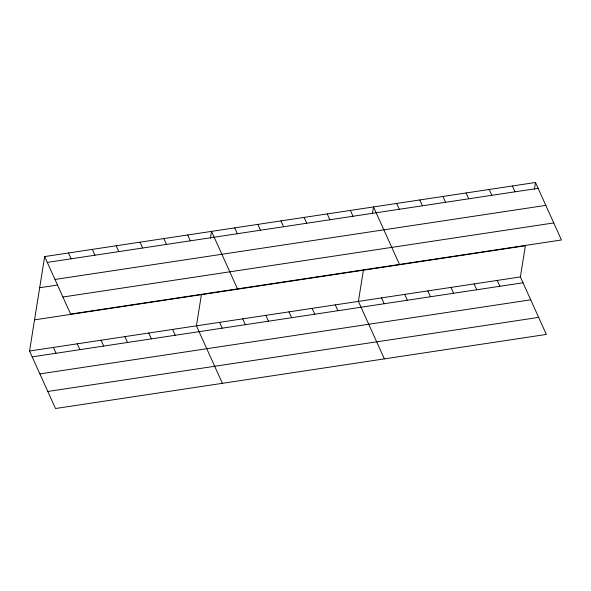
<?xml version="1.0" encoding="UTF-8"?>
<svg xmlns="http://www.w3.org/2000/svg" width="591" height="591" viewBox="0 0 591 591"><rect width="100%" height="100%" fill="white"/><g stroke="black" fill="none" stroke-linecap="round" stroke-linejoin="round"><path stroke-width="0.89" d="M34.537 319.849L525.369 245.767L520.383 276.935L546.343 334.432L55.51 408.514L29.55 351.017L44.657 256.568L535.49 182.486L561.45 239.983L70.617 314.065L44.657 256.568M201.42 294.665L196.434 325.833L222.393 383.33M210.433 238.306L211.541 231.376L237.501 288.873M363.391 270.213L358.405 301.388L384.364 358.877M372.411 213.861L373.519 206.931L399.479 264.428M534.382 189.408L535.49 182.486M47.295 262.404L538.128 188.322M54.993 279.454L545.825 205.373M39.671 287.736L57.334 285.069M62.919 297.014L553.752 222.933M29.55 351.017L520.383 276.935M32.187 356.861L523.013 282.779M39.885 373.904L530.711 299.822M47.812 391.471L538.645 317.389M512.353 185.98L514.99 191.816M489.215 189.467L491.845 195.311M466.07 192.962L468.707 198.798M497.238 280.43L499.875 286.266M442.932 196.456L445.57 202.292M474.1 283.924L476.738 289.76M419.795 199.95L422.432 205.786M450.963 287.418L453.6 293.254M396.657 203.437L399.294 209.28M427.825 290.905L430.462 296.748M404.687 294.399L407.317 300.235M350.374 210.426L353.012 216.262M381.542 297.894L384.18 303.73M327.237 213.92L329.874 219.756M304.099 217.407L306.736 223.25M335.267 304.875L337.904 310.718M280.961 220.901L283.599 226.737M312.129 308.369L314.767 314.205M257.824 224.395L260.454 230.231M288.992 311.863L291.622 317.699M234.679 227.89L237.316 233.726M265.847 315.358L268.484 321.194M242.709 318.845L245.346 324.688M187.702 234.974L190.339 240.818M219.571 322.339L222.209 328.175M163.862 238.579L166.499 244.415M140.023 242.177L142.66 248.013M172.594 329.431L175.224 335.267M116.183 245.775L118.813 251.611M148.755 333.029L151.385 338.865M92.344 249.372L94.974 255.209M124.908 336.626L127.545 342.462M68.497 252.97L71.134 258.806M101.068 340.224L103.706 346.06M77.229 343.822L79.866 349.658M53.389 347.419L56.027 353.263"/></g></svg>
